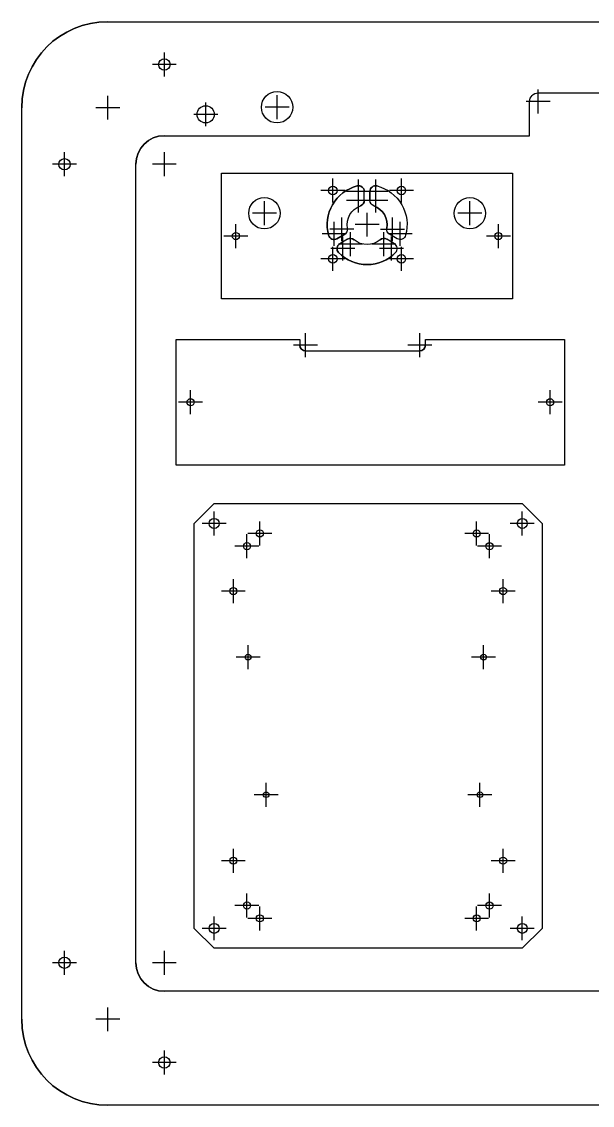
# Model space of a CAD drawing. Extents: x 101 to 501, y 26 to 406.
# Drawn here: x 101.5 to 301.5, y 25.9 to 405.9 of the extents above; entities that cross this region are included whole.
import ezdxf

# ---------------------------------------------------------------- set-up
doc = ezdxf.new("R2010")
doc.units = 0
doc.layers.add('Layer_1', color=7, linetype='CONTINUOUS')

msp = doc.modelspace()

# ---------------------------------------------------------------- linework, layer by layer
at = {"layer": 'Layer_1', "color": 7}
for points in [[(131.646964, 405.86662), (471.326964, 405.86662)], [(131.646964, 405.86662), (471.326964, 405.86662)], [(151.486964, 386.66662), (151.486964, 395.06662)], [(155.686964, 390.86662), (147.286964, 390.86662)], [(190.986964, 371.66662), (190.986964, 380.06662)], [(282.486964, 373.66662), (282.486964, 382.06662)], [(282.486964, 380.86662), (320.486964, 380.86662)], [(282.486964, 380.86662), (320.486964, 380.86662)], [(131.646964, 371.50662), (131.646964, 379.90662)], [(151.486964, 365.86662), (279.486964, 365.86662), (279.486964, 377.86662)], [(165.986964, 369.16662), (165.986964, 377.56662)], [(286.686964, 377.86662), (278.286964, 377.86662)], [(279.486964, 365.86662), (279.486964, 377.86662)], [(101.486964, 56.02662), (101.486964, 375.70662)], [(101.486964, 56.02662), (101.486964, 375.70662)], [(135.846964, 375.70662), (127.446964, 375.70662)], [(170.186964, 373.36662), (161.786964, 373.36662)], [(195.186964, 375.86662), (186.786964, 375.86662)], [(151.486964, 365.86662), (279.486964, 365.86662)], [(116.486964, 351.66662), (116.486964, 360.06662)], [(151.486964, 351.66662), (151.486964, 360.06662)], [(120.686964, 355.86662), (112.286964, 355.86662)], [(141.486964, 75.86662), (141.486964, 355.86662)], [(141.486964, 75.86662), (141.486964, 355.86662)], [(155.686964, 355.86662), (147.286964, 355.86662)], [(171.561965, 308.6916), (171.561965, 352.6916), (273.561965, 352.6916)], [(210.561965, 342.4916), (210.561965, 350.8916)], [(219.561965, 342.1106), (219.561965, 350.5106)], [(225.561965, 342.1106), (225.561965, 350.5106)], [(234.561965, 342.4916), (234.561965, 350.8916)], [(273.561965, 352.6916), (273.561965, 308.6916)], [(214.761965, 346.6916), (206.361965, 346.6916)], [(223.761965, 346.3106), (215.361965, 346.3106)], [(219.561965, 338.9769), (219.561965, 347.3769)], [(229.761965, 346.3106), (221.361965, 346.3106)], [(221.561965, 343.1769), (221.561965, 346.3106)], [(221.561965, 343.1769), (221.561965, 346.3106)], [(223.561965, 343.1769), (223.561965, 346.3106)], [(223.561965, 346.3106), (223.561965, 343.1769)], [(225.561965, 338.9769), (225.561965, 347.3769)], [(238.761965, 346.6916), (230.361965, 346.6916)], [(186.561965, 334.4916), (186.561965, 342.8916)], [(223.761965, 343.1769), (215.361965, 343.1769)], [(229.761965, 343.1769), (221.361965, 343.1769)], [(258.561965, 334.4916), (258.561965, 342.8916)], [(190.761965, 338.6916), (182.361965, 338.6916)], [(222.561965, 330.4916), (222.561965, 338.8916)], [(262.761965, 338.6916), (254.361965, 338.6916)], [(176.561965, 326.4916), (176.561965, 334.8916)], [(210.999965, 327.2806), (210.999965, 335.6806)], [(213.712965, 328.8476), (213.712965, 337.2476)], [(226.761965, 334.6916), (218.361965, 334.6916)], [(231.409965, 328.8466), (231.409965, 337.2466)], [(234.123965, 327.2796), (234.123965, 335.6796)], [(268.561965, 326.4916), (268.561965, 334.8916)], [(180.761965, 330.6916), (172.361965, 330.6916)], [(215.199965, 331.4806), (206.799965, 331.4806)], [(217.912965, 333.0476), (209.512965, 333.0476)], [(211.999465, 329.748785), (214.713375, 331.31565)], [(214.713375, 331.31565), (211.999465, 329.748785)], [(216.712965, 323.6516), (216.712965, 332.0516)], [(235.609965, 333.0466), (227.209965, 333.0466)], [(228.409965, 323.6506), (228.409965, 332.0506)], [(238.323965, 331.4796), (229.923965, 331.4796)], [(233.124065, 329.747516), (230.410315, 331.314319)], [(233.124065, 329.747516), (230.410315, 331.314319)], [(272.761965, 330.6916), (264.361965, 330.6916)], [(210.561965, 318.4916), (210.561965, 326.8916)], [(220.912965, 327.8516), (212.512965, 327.8516)], [(215.712985, 329.58337), (212.999195, 328.01657)], [(215.712985, 329.58337), (212.999195, 328.01657)], [(213.998965, 322.0846), (213.998965, 330.4846)], [(232.609965, 327.8506), (224.209965, 327.8506)], [(232.123805, 328.01563), (229.409915, 329.58249)], [(232.123805, 328.01563), (229.409915, 329.58249)], [(231.123965, 322.0836), (231.123965, 330.4836)], [(234.561965, 318.4916), (234.561965, 326.8916)], [(218.198965, 326.2846), (209.798965, 326.2846)], [(235.323965, 326.2836), (226.923965, 326.2836)], [(214.761965, 322.6916), (206.361965, 322.6916)], [(238.761965, 322.6916), (230.361965, 322.6916)], [(273.561965, 308.6916), (171.561965, 308.6916)], [(200.986964, 288.204109), (200.986964, 296.604109)], [(240.986964, 288.204109), (240.986964, 296.604109)], [(242.986964, 292.404109), (242.986964, 294.404109), (291.686964, 294.404109), (291.686964, 250.404109), (155.686964, 250.404109), (155.686964, 294.404109), (198.986964, 294.404109), (198.986964, 292.404109)], [(291.686964, 294.404109), (291.686964, 250.404109), (155.686964, 250.404109)], [(155.686964, 250.404109), (155.686964, 294.404109), (198.986964, 294.404109)], [(198.986964, 294.404109), (198.986964, 292.404109)], [(242.986964, 292.404109), (242.986964, 294.404109), (291.686964, 294.404109)], [(205.186964, 292.404109), (196.786964, 292.404109)], [(200.986964, 290.404109), (240.986964, 290.404109)], [(200.986964, 290.404109), (240.986964, 290.404109)], [(245.186964, 292.404109), (236.786964, 292.404109)], [(160.686964, 268.204109), (160.686964, 276.604109)], [(286.686964, 268.204109), (286.686964, 276.604109)], [(164.886964, 272.404109), (156.486964, 272.404109)], [(290.886964, 272.404109), (282.486964, 272.404109)], [(161.95137, 229.925549), (168.95137, 236.925549)], [(168.95137, 236.925549), (276.95137, 236.925549)], [(276.95137, 236.925549), (283.95137, 229.925549)], [(168.95137, 225.725549), (168.95137, 234.125549)], [(276.95137, 225.725549), (276.95137, 234.125549)], [(161.95137, 87.925549), (161.95137, 229.925549)], [(173.15137, 229.925549), (164.75137, 229.925549)], [(184.95137, 222.225549), (184.95137, 230.625549)], [(260.95137, 222.225549), (260.95137, 230.625549)], [(281.15137, 229.925549), (272.75137, 229.925549)], [(283.95137, 229.925549), (283.95137, 87.925549), (276.95137, 80.925549)], [(180.45137, 217.725549), (180.45137, 226.125549)], [(189.15137, 226.425549), (180.75137, 226.425549)], [(265.15137, 226.425549), (256.75137, 226.425549)], [(265.45137, 217.725549), (265.45137, 226.125549)], [(184.65137, 221.925549), (176.25137, 221.925549)], [(269.65137, 221.925549), (261.25137, 221.925549)], [(175.67137, 202.005549), (175.67137, 210.405549)], [(270.23137, 202.005549), (270.23137, 210.405549)], [(179.87137, 206.205549), (171.47137, 206.205549)], [(274.43137, 206.205549), (266.03137, 206.205549)], [(180.83137, 178.855549), (180.83137, 187.255549)], [(263.38137, 178.855549), (263.38137, 187.255549)], [(185.03137, 183.055549), (176.63137, 183.055549)], [(267.58137, 183.055549), (259.18137, 183.055549)], [(187.18137, 130.595549), (187.18137, 138.995549)], [(262.11137, 130.595549), (262.11137, 138.995549)], [(191.38137, 134.795549), (182.98137, 134.795549)], [(266.31137, 134.795549), (257.91137, 134.795549)], [(175.67137, 107.445549), (175.67137, 115.845549)], [(270.23137, 107.445549), (270.23137, 115.845549)], [(179.87137, 111.645549), (171.47137, 111.645549)], [(274.43137, 111.645549), (266.03137, 111.645549)], [(180.45137, 91.725549), (180.45137, 100.125549)], [(265.45137, 91.725549), (265.45137, 100.125549)], [(184.65137, 95.925549), (176.25137, 95.925549)], [(184.95137, 87.225549), (184.95137, 95.625549)], [(260.95137, 87.225549), (260.95137, 95.625549)], [(269.65137, 95.925549), (261.25137, 95.925549)], [(168.95137, 83.725549), (168.95137, 92.125549)], [(189.15137, 91.425549), (180.75137, 91.425549)], [(265.15137, 91.425549), (256.75137, 91.425549)], [(276.95137, 83.725549), (276.95137, 92.125549)], [(168.95137, 80.925549), (161.95137, 87.925549)], [(173.15137, 87.925549), (164.75137, 87.925549)], [(281.15137, 87.925549), (272.75137, 87.925549)], [(116.486964, 71.66662), (116.486964, 80.06662)], [(151.486964, 71.66662), (151.486964, 80.06662)], [(276.95137, 80.925549), (168.95137, 80.925549)], [(120.686964, 75.86662), (112.286964, 75.86662)], [(155.686964, 75.86662), (147.286964, 75.86662)], [(451.486964, 65.86662), (451.486964, 65.86662), (151.486964, 65.86662)], [(451.486964, 65.86662), (151.486964, 65.86662)], [(131.646964, 51.82662), (131.646964, 60.22662)], [(135.846964, 56.02662), (127.446964, 56.02662)], [(151.486964, 36.66662), (151.486964, 45.06662)], [(155.686964, 40.86662), (147.286964, 40.86662)], [(471.326964, 25.86662), (131.646964, 25.86662)], [(471.326964, 25.86662), (131.646964, 25.86662)]]:
    msp.add_lwpolyline(points, dxfattribs=at)
for points in [[(273.561965, 352.6916), (273.561965, 308.6916), (171.561965, 308.6916), (171.561965, 352.6916)], [(283.95137, 229.925549), (283.95137, 87.925549), (276.95137, 80.925549), (168.95137, 80.925549), (161.95137, 87.925549), (161.95137, 229.925549), (168.95137, 236.925549), (276.95137, 236.925549)]]:
    msp.add_lwpolyline(points, close=True, dxfattribs=at)
for points in [[(101.486964, 375.70662), (101.486964, 392.36362), (114.989964, 405.86662), (131.646964, 405.86662)], [(131.646964, 405.86662), (114.989964, 405.86662), (101.486964, 392.36362), (101.486964, 375.70662)], [(149.486964, 390.86662), (149.486964, 391.97162), (150.381964, 392.86662), (151.486964, 392.86662)], [(149.486964, 390.86662), (149.486964, 391.97162), (150.381964, 392.86662), (151.486964, 392.86662)], [(151.486964, 392.86662), (152.591964, 392.86662), (153.486964, 391.97162), (153.486964, 390.86662)], [(151.486964, 392.86662), (152.591964, 392.86662), (153.486964, 391.97162), (153.486964, 390.86662)], [(151.486964, 388.86662), (150.381964, 388.86662), (149.486964, 389.76162), (149.486964, 390.86662)], [(151.486964, 388.86662), (150.381964, 388.86662), (149.486964, 389.76162), (149.486964, 390.86662)], [(153.486964, 390.86662), (153.486964, 389.76162), (152.591964, 388.86662), (151.486964, 388.86662)], [(153.486964, 390.86662), (153.486964, 389.76162), (152.591964, 388.86662), (151.486964, 388.86662)], [(185.486964, 375.86662), (185.486964, 378.90462), (187.948964, 381.36662), (190.986964, 381.36662)], [(185.486964, 375.86662), (185.486964, 378.90462), (187.948964, 381.36662), (190.986964, 381.36662)], [(190.986964, 381.36662), (194.024964, 381.36662), (196.486964, 378.90462), (196.486964, 375.86662)], [(190.986964, 381.36662), (194.024964, 381.36662), (196.486964, 378.90462), (196.486964, 375.86662)], [(279.486964, 377.86662), (279.486964, 379.52362), (280.830064, 380.86662), (282.486964, 380.86662)], [(279.486964, 377.86662), (279.486964, 379.52362), (280.830064, 380.86662), (282.486964, 380.86662)], [(162.986964, 373.36662), (162.986964, 375.02362), (164.329964, 376.36662), (165.986964, 376.36662)], [(162.986964, 373.36662), (162.986964, 375.02362), (164.329964, 376.36662), (165.986964, 376.36662)], [(165.986964, 376.36662), (167.643964, 376.36662), (168.986964, 375.02362), (168.986964, 373.36662)], [(165.986964, 376.36662), (167.643964, 376.36662), (168.986964, 375.02362), (168.986964, 373.36662)], [(165.986964, 370.36662), (164.329964, 370.36662), (162.986964, 371.70962), (162.986964, 373.36662)], [(165.986964, 370.36662), (164.329964, 370.36662), (162.986964, 371.70962), (162.986964, 373.36662)], [(168.986964, 373.36662), (168.986964, 371.70962), (167.643964, 370.36662), (165.986964, 370.36662)], [(168.986964, 373.36662), (168.986964, 371.70962), (167.643964, 370.36662), (165.986964, 370.36662)], [(190.986964, 370.36662), (187.948964, 370.36662), (185.486964, 372.82862), (185.486964, 375.86662)], [(190.986964, 370.36662), (187.948964, 370.36662), (185.486964, 372.82862), (185.486964, 375.86662)], [(196.486964, 375.86662), (196.486964, 372.82862), (194.024964, 370.36662), (190.986964, 370.36662)], [(196.486964, 375.86662), (196.486964, 372.82862), (194.024964, 370.36662), (190.986964, 370.36662)], [(141.486964, 355.86662), (141.486964, 361.38962), (145.963964, 365.86662), (151.486964, 365.86662)], [(151.486964, 365.86662), (145.963964, 365.86662), (141.486964, 361.38962), (141.486964, 355.86662)], [(114.486964, 355.86662), (114.486964, 356.97162), (115.381964, 357.86662), (116.486964, 357.86662)], [(114.486964, 355.86662), (114.486964, 356.97162), (115.381964, 357.86662), (116.486964, 357.86662)], [(116.486964, 357.86662), (117.591964, 357.86662), (118.486964, 356.97162), (118.486964, 355.86662)], [(116.486964, 357.86662), (117.591964, 357.86662), (118.486964, 356.97162), (118.486964, 355.86662)], [(116.486964, 353.86662), (115.381964, 353.86662), (114.486964, 354.76162), (114.486964, 355.86662)], [(116.486964, 353.86662), (115.381964, 353.86662), (114.486964, 354.76162), (114.486964, 355.86662)], [(118.486964, 355.86662), (118.486964, 354.76162), (117.591964, 353.86662), (116.486964, 353.86662)], [(118.486964, 355.86662), (118.486964, 354.76162), (117.591964, 353.86662), (116.486964, 353.86662)], [(209.061965, 346.6916), (209.061965, 347.52), (209.733565, 348.1916), (210.561965, 348.1916)], [(209.061965, 346.6916), (209.061965, 347.52), (209.733565, 348.1916), (210.561965, 348.1916)], [(210.561965, 345.1916), (209.733565, 345.1916), (209.061965, 345.8632), (209.061965, 346.6916)], [(210.561965, 345.1916), (209.733565, 345.1916), (209.061965, 345.8632), (209.061965, 346.6916)], [(219.061965, 348.247), (215.424115, 347.3078), (212.316465, 344.9457), (210.437765, 341.6919)], [(210.437765, 341.6919), (212.316465, 344.9457), (215.424115, 347.3078), (219.061965, 348.247)], [(210.561965, 348.1916), (211.390365, 348.1916), (212.061965, 347.52), (212.061965, 346.6916)], [(210.561965, 348.1916), (211.390365, 348.1916), (212.061965, 347.52), (212.061965, 346.6916)], [(212.061965, 346.6916), (212.061965, 345.8632), (211.390365, 345.1916), (210.561965, 345.1916)], [(212.061965, 346.6916), (212.061965, 345.8632), (211.390365, 345.1916), (210.561965, 345.1916)], [(220.786705, 347.8917), (220.297685, 348.2705), (219.660895, 348.4017), (219.061965, 348.247)], [(219.061965, 348.247), (219.660895, 348.4017), (220.297685, 348.2705), (220.786705, 347.8917)], [(221.561965, 346.3106), (221.561965, 346.9291), (221.275735, 347.5129), (220.786705, 347.8917)], [(220.786705, 347.8917), (221.275735, 347.5129), (221.561965, 346.9291), (221.561965, 346.3106)], [(223.561965, 346.3106), (223.561965, 346.9291), (223.848195, 347.5129), (224.337225, 347.8917)], [(224.337225, 347.8917), (223.848195, 347.5129), (223.561965, 346.9291), (223.561965, 346.3106)], [(224.337225, 347.8917), (224.826245, 348.2705), (225.463035, 348.4017), (226.061965, 348.247)], [(226.061965, 348.247), (225.463035, 348.4017), (224.826245, 348.2705), (224.337225, 347.8917)], [(226.061965, 348.247), (229.700075, 347.3077), (232.807865, 344.9453), (234.686465, 341.6913)], [(226.061965, 348.247), (229.700075, 347.3077), (232.807865, 344.9453), (234.686465, 341.6913)], [(233.061965, 346.6916), (233.061965, 347.52), (233.733565, 348.1916), (234.561965, 348.1916)], [(233.061965, 346.6916), (233.061965, 347.52), (233.733565, 348.1916), (234.561965, 348.1916)], [(234.561965, 345.1916), (233.733565, 345.1916), (233.061965, 345.8632), (233.061965, 346.6916)], [(234.561965, 345.1916), (233.733565, 345.1916), (233.061965, 345.8632), (233.061965, 346.6916)], [(234.561965, 348.1916), (235.390365, 348.1916), (236.061965, 347.52), (236.061965, 346.6916)], [(234.561965, 348.1916), (235.390365, 348.1916), (236.061965, 347.52), (236.061965, 346.6916)], [(236.061965, 346.6916), (236.061965, 345.8632), (235.390365, 345.1916), (234.561965, 345.1916)], [(236.061965, 346.6916), (236.061965, 345.8632), (235.390365, 345.1916), (234.561965, 345.1916)], [(181.061965, 338.6916), (181.061965, 341.7292), (183.524365, 344.1916), (186.561965, 344.1916)], [(181.061965, 338.6916), (181.061965, 341.7292), (183.524365, 344.1916), (186.561965, 344.1916)], [(186.561965, 344.1916), (189.599565, 344.1916), (192.061965, 341.7292), (192.061965, 338.6916)], [(186.561965, 344.1916), (189.599565, 344.1916), (192.061965, 341.7292), (192.061965, 338.6916)], [(220.228635, 341.2913), (221.027725, 341.5738), (221.561965, 342.3293), (221.561965, 343.1769)], [(221.561965, 343.1769), (221.561965, 342.3293), (221.027725, 341.5738), (220.228635, 341.2913)], [(224.895295, 341.2913), (224.096205, 341.5738), (223.561965, 342.3293), (223.561965, 343.1769)], [(224.895295, 341.2913), (224.096205, 341.5738), (223.561965, 342.3293), (223.561965, 343.1769)], [(253.061965, 338.6916), (253.061965, 341.7292), (255.524365, 344.1916), (258.561965, 344.1916)], [(253.061965, 338.6916), (253.061965, 341.7292), (255.524365, 344.1916), (258.561965, 344.1916)], [(258.561965, 344.1916), (261.599565, 344.1916), (264.061965, 341.7292), (264.061965, 338.6916)], [(258.561965, 344.1916), (261.599565, 344.1916), (264.061965, 341.7292), (264.061965, 338.6916)], [(186.561965, 333.1916), (183.524365, 333.1916), (181.061965, 335.65403), (181.061965, 338.6916)], [(186.561965, 333.1916), (183.524365, 333.1916), (181.061965, 335.65403), (181.061965, 338.6916)], [(192.061965, 338.6916), (192.061965, 335.65403), (189.599565, 333.1916), (186.561965, 333.1916)], [(192.061965, 338.6916), (192.061965, 335.65403), (189.599565, 333.1916), (186.561965, 333.1916)], [(210.437765, 341.6919), (208.559165, 338.43819), (208.067165, 334.56588), (209.072365, 330.945709)], [(209.072365, 330.945709), (208.067165, 334.56588), (208.559165, 338.43819), (210.437765, 341.6919)], [(215.679725, 333.41301), (215.050345, 336.80076), (216.979985, 340.14269), (220.228635, 341.2913)], [(215.679725, 333.41301), (215.050345, 336.80076), (216.979985, 340.14269), (220.228635, 341.2913)], [(229.444015, 333.41198), (230.073975, 336.80002), (228.144325, 340.14256), (224.895295, 341.2913)], [(224.895295, 341.2913), (228.144325, 340.14256), (230.073975, 336.80002), (229.444015, 333.41198)], [(234.686465, 341.6913), (236.565165, 338.43719), (237.056865, 334.56455), (236.051165, 330.944227)], [(234.686465, 341.6913), (236.565165, 338.43719), (237.056865, 334.56455), (236.051165, 330.944227)], [(258.561965, 333.1916), (255.524365, 333.1916), (253.061965, 335.65403), (253.061965, 338.6916)], [(258.561965, 333.1916), (255.524365, 333.1916), (253.061965, 335.65403), (253.061965, 338.6916)], [(264.061965, 338.6916), (264.061965, 335.65403), (261.599565, 333.1916), (258.561965, 333.1916)], [(264.061965, 338.6916), (264.061965, 335.65403), (261.599565, 333.1916), (258.561965, 333.1916)], [(175.311965, 330.6916), (175.311965, 331.381956), (175.871565, 331.9416), (176.561965, 331.9416)], [(175.311965, 330.6916), (175.311965, 331.381956), (175.871565, 331.9416), (176.561965, 331.9416)], [(176.561965, 329.4416), (175.871565, 329.4416), (175.311965, 330.001244), (175.311965, 330.6916)], [(176.561965, 329.4416), (175.871565, 329.4416), (175.311965, 330.001244), (175.311965, 330.6916)], [(176.561965, 331.9416), (177.252365, 331.9416), (177.811965, 331.381956), (177.811965, 330.6916)], [(176.561965, 331.9416), (177.252365, 331.9416), (177.811965, 331.381956), (177.811965, 330.6916)], [(177.811965, 330.6916), (177.811965, 330.001244), (177.252365, 329.4416), (176.561965, 329.4416)], [(177.811965, 330.6916), (177.811965, 330.001244), (177.252365, 329.4416), (176.561965, 329.4416)], [(209.072365, 330.945709), (209.237965, 330.349668), (209.669965, 329.863761), (210.242465, 329.62963)], [(210.242465, 329.62963), (209.669965, 329.863761), (209.237965, 330.349668), (209.072365, 330.945709)], [(214.713375, 331.31565), (215.447335, 331.73941), (215.834525, 332.57976), (215.679725, 333.41301)], [(214.713375, 331.31565), (215.447335, 331.73941), (215.834525, 332.57976), (215.679725, 333.41301)], [(230.410315, 331.314319), (229.676245, 331.73813), (229.289065, 332.57864), (229.444015, 333.41198)], [(230.410315, 331.314319), (229.676245, 331.73813), (229.289065, 332.57864), (229.444015, 333.41198)], [(236.051165, 330.944227), (235.885565, 330.348242), (235.453565, 329.862403), (234.880965, 329.62832)], [(236.051165, 330.944227), (235.885565, 330.348242), (235.453565, 329.862403), (234.880965, 329.62832)], [(267.311965, 330.6916), (267.311965, 331.381956), (267.871565, 331.9416), (268.561965, 331.9416)], [(267.311965, 330.6916), (267.311965, 331.381956), (267.871565, 331.9416), (268.561965, 331.9416)], [(268.561965, 329.4416), (267.871565, 329.4416), (267.311965, 330.001244), (267.311965, 330.6916)], [(268.561965, 329.4416), (267.871565, 329.4416), (267.311965, 330.001244), (267.311965, 330.6916)], [(268.561965, 331.9416), (269.252365, 331.9416), (269.811965, 331.381956), (269.811965, 330.6916)], [(268.561965, 331.9416), (269.252365, 331.9416), (269.811965, 331.381956), (269.811965, 330.6916)], [(269.811965, 330.6916), (269.811965, 330.001244), (269.252365, 329.4416), (268.561965, 329.4416)], [(269.811965, 330.6916), (269.811965, 330.001244), (269.252365, 329.4416), (268.561965, 329.4416)], [(210.242465, 329.62963), (210.815065, 329.39549), (211.463765, 329.43949), (211.999465, 329.748785)], [(211.999465, 329.748785), (211.463765, 329.43949), (210.815065, 329.39549), (210.242465, 329.62963)], [(212.999195, 328.01657), (212.463465, 327.70729), (212.101065, 327.16755), (212.017565, 326.55466)], [(212.017565, 326.55466), (212.101065, 327.16755), (212.463465, 327.70729), (212.999195, 328.01657)], [(218.012755, 329.37138), (217.368535, 329.922242), (216.447045, 330.007184), (215.712985, 329.58337)], [(215.712985, 329.58337), (216.447045, 330.007184), (217.368535, 329.922242), (218.012755, 329.37138)], [(227.110375, 329.3707), (224.491035, 327.13164), (220.631755, 327.13193), (218.012755, 329.37138)], [(227.110375, 329.3707), (224.491035, 327.13164), (220.631755, 327.13193), (218.012755, 329.37138)], [(229.409915, 329.58249), (228.675955, 330.00625), (227.754595, 329.92139), (227.110375, 329.3707)], [(227.110375, 329.3707), (227.754595, 329.92139), (228.675955, 330.00625), (229.409915, 329.58249)], [(233.105465, 326.55362), (233.021965, 327.16655), (232.659565, 327.70633), (232.123805, 328.01563)], [(233.105465, 326.55362), (233.021965, 327.16655), (232.659565, 327.70633), (232.123805, 328.01563)], [(234.880965, 329.62832), (234.308465, 329.39423), (233.659765, 329.43824), (233.124065, 329.747516)], [(234.880965, 329.62832), (234.308465, 329.39423), (233.659765, 329.43824), (233.124065, 329.747516)], [(209.061965, 322.6916), (209.061965, 323.52003), (209.733565, 324.1916), (210.561965, 324.1916)], [(209.061965, 322.6916), (209.061965, 323.52003), (209.733565, 324.1916), (210.561965, 324.1916)], [(210.561965, 324.1916), (211.390365, 324.1916), (212.061965, 323.52003), (212.061965, 322.6916)], [(210.561965, 324.1916), (211.390365, 324.1916), (212.061965, 323.52003), (212.061965, 322.6916)], [(212.017565, 326.55466), (211.933965, 325.94178), (212.138765, 325.32472), (212.572065, 324.88334)], [(212.572065, 324.88334), (212.138765, 325.32472), (211.933965, 325.94178), (212.017565, 326.55466)], [(212.572065, 324.88334), (215.204395, 322.20227), (218.803905, 320.69181), (222.561196, 320.6916)], [(222.561196, 320.6916), (218.803905, 320.69181), (215.204395, 322.20227), (212.572065, 324.88334)], [(222.561196, 320.6916), (226.318485, 320.6914), (229.918165, 322.20146), (232.550785, 324.88224)], [(232.550785, 324.88224), (229.918165, 322.20146), (226.318485, 320.6914), (222.561196, 320.6916)], [(232.550785, 324.88224), (232.984165, 325.3236), (233.189065, 325.94068), (233.105465, 326.55362)], [(232.550785, 324.88224), (232.984165, 325.3236), (233.189065, 325.94068), (233.105465, 326.55362)], [(233.061965, 322.6916), (233.061965, 323.52003), (233.733565, 324.1916), (234.561965, 324.1916)], [(233.061965, 322.6916), (233.061965, 323.52003), (233.733565, 324.1916), (234.561965, 324.1916)], [(234.561965, 324.1916), (235.390365, 324.1916), (236.061965, 323.52003), (236.061965, 322.6916)], [(234.561965, 324.1916), (235.390365, 324.1916), (236.061965, 323.52003), (236.061965, 322.6916)], [(210.561965, 321.1916), (209.733565, 321.1916), (209.061965, 321.86317), (209.061965, 322.6916)], [(210.561965, 321.1916), (209.733565, 321.1916), (209.061965, 321.86317), (209.061965, 322.6916)], [(212.061965, 322.6916), (212.061965, 321.86317), (211.390365, 321.1916), (210.561965, 321.1916)], [(212.061965, 322.6916), (212.061965, 321.86317), (211.390365, 321.1916), (210.561965, 321.1916)], [(234.561965, 321.1916), (233.733565, 321.1916), (233.061965, 321.86317), (233.061965, 322.6916)], [(234.561965, 321.1916), (233.733565, 321.1916), (233.061965, 321.86317), (233.061965, 322.6916)], [(236.061965, 322.6916), (236.061965, 321.86317), (235.390365, 321.1916), (234.561965, 321.1916)], [(236.061965, 322.6916), (236.061965, 321.86317), (235.390365, 321.1916), (234.561965, 321.1916)], [(198.986964, 292.404109), (198.986964, 291.299509), (199.882364, 290.404109), (200.986964, 290.404109)], [(200.986964, 290.404109), (199.882364, 290.404109), (198.986964, 291.299509), (198.986964, 292.404109)], [(240.986964, 290.404109), (242.091564, 290.404109), (242.986964, 291.299509), (242.986964, 292.404109)], [(242.986964, 292.404109), (242.986964, 291.299509), (242.091564, 290.404109), (240.986964, 290.404109)], [(159.436964, 272.404109), (159.436964, 273.094465), (159.996564, 273.654109), (160.686964, 273.654109)], [(159.436964, 272.404109), (159.436964, 273.094465), (159.996564, 273.654109), (160.686964, 273.654109)], [(160.686964, 273.654109), (161.377364, 273.654109), (161.936964, 273.094465), (161.936964, 272.404109)], [(160.686964, 273.654109), (161.377364, 273.654109), (161.936964, 273.094465), (161.936964, 272.404109)], [(285.436964, 272.404109), (285.436964, 273.094465), (285.996564, 273.654109), (286.686964, 273.654109)], [(285.436964, 272.404109), (285.436964, 273.094465), (285.996564, 273.654109), (286.686964, 273.654109)], [(286.686964, 273.654109), (287.377364, 273.654109), (287.936964, 273.094465), (287.936964, 272.404109)], [(286.686964, 273.654109), (287.377364, 273.654109), (287.936964, 273.094465), (287.936964, 272.404109)], [(160.686964, 271.154109), (159.996564, 271.154109), (159.436964, 271.713753), (159.436964, 272.404109)], [(160.686964, 271.154109), (159.996564, 271.154109), (159.436964, 271.713753), (159.436964, 272.404109)], [(161.936964, 272.404109), (161.936964, 271.713753), (161.377364, 271.154109), (160.686964, 271.154109)], [(161.936964, 272.404109), (161.936964, 271.713753), (161.377364, 271.154109), (160.686964, 271.154109)], [(286.686964, 271.154109), (285.996564, 271.154109), (285.436964, 271.713753), (285.436964, 272.404109)], [(286.686964, 271.154109), (285.996564, 271.154109), (285.436964, 271.713753), (285.436964, 272.404109)], [(287.936964, 272.404109), (287.936964, 271.713753), (287.377364, 271.154109), (286.686964, 271.154109)], [(287.936964, 272.404109), (287.936964, 271.713753), (287.377364, 271.154109), (286.686964, 271.154109)], [(167.20137, 229.925549), (167.20137, 230.892049), (167.98487, 231.675549), (168.95137, 231.675549)], [(167.20137, 229.925549), (167.20137, 230.892049), (167.98487, 231.675549), (168.95137, 231.675549)], [(168.95137, 228.175549), (167.98487, 228.175549), (167.20137, 228.959049), (167.20137, 229.925549)], [(168.95137, 228.175549), (167.98487, 228.175549), (167.20137, 228.959049), (167.20137, 229.925549)], [(168.95137, 231.675549), (169.91787, 231.675549), (170.70137, 230.892049), (170.70137, 229.925549)], [(168.95137, 231.675549), (169.91787, 231.675549), (170.70137, 230.892049), (170.70137, 229.925549)], [(170.70137, 229.925549), (170.70137, 228.959049), (169.91787, 228.175549), (168.95137, 228.175549)], [(170.70137, 229.925549), (170.70137, 228.959049), (169.91787, 228.175549), (168.95137, 228.175549)], [(275.20137, 229.925549), (275.20137, 230.892049), (275.98487, 231.675549), (276.95137, 231.675549)], [(275.20137, 229.925549), (275.20137, 230.892049), (275.98487, 231.675549), (276.95137, 231.675549)], [(276.95137, 228.175549), (275.98487, 228.175549), (275.20137, 228.959049), (275.20137, 229.925549)], [(276.95137, 228.175549), (275.98487, 228.175549), (275.20137, 228.959049), (275.20137, 229.925549)], [(276.95137, 231.675549), (277.91787, 231.675549), (278.70137, 230.892049), (278.70137, 229.925549)], [(276.95137, 231.675549), (277.91787, 231.675549), (278.70137, 230.892049), (278.70137, 229.925549)], [(278.70137, 229.925549), (278.70137, 228.959049), (277.91787, 228.175549), (276.95137, 228.175549)], [(278.70137, 229.925549), (278.70137, 228.959049), (277.91787, 228.175549), (276.95137, 228.175549)], [(183.70137, 226.425549), (183.70137, 227.115949), (184.26097, 227.675549), (184.95137, 227.675549)], [(183.70137, 226.425549), (183.70137, 227.115949), (184.26097, 227.675549), (184.95137, 227.675549)], [(184.95137, 225.175549), (184.26097, 225.175549), (183.70137, 225.735149), (183.70137, 226.425549)], [(184.95137, 225.175549), (184.26097, 225.175549), (183.70137, 225.735149), (183.70137, 226.425549)], [(184.95137, 227.675549), (185.64177, 227.675549), (186.20137, 227.115949), (186.20137, 226.425549)], [(184.95137, 227.675549), (185.64177, 227.675549), (186.20137, 227.115949), (186.20137, 226.425549)], [(186.20137, 226.425549), (186.20137, 225.735149), (185.64177, 225.175549), (184.95137, 225.175549)], [(186.20137, 226.425549), (186.20137, 225.735149), (185.64177, 225.175549), (184.95137, 225.175549)], [(259.70137, 226.425549), (259.70137, 227.115949), (260.26097, 227.675549), (260.95137, 227.675549)], [(259.70137, 226.425549), (259.70137, 227.115949), (260.26097, 227.675549), (260.95137, 227.675549)], [(260.95137, 225.175549), (260.26097, 225.175549), (259.70137, 225.735149), (259.70137, 226.425549)], [(260.95137, 225.175549), (260.26097, 225.175549), (259.70137, 225.735149), (259.70137, 226.425549)], [(260.95137, 227.675549), (261.64177, 227.675549), (262.20137, 227.115949), (262.20137, 226.425549)], [(260.95137, 227.675549), (261.64177, 227.675549), (262.20137, 227.115949), (262.20137, 226.425549)], [(262.20137, 226.425549), (262.20137, 225.735149), (261.64177, 225.175549), (260.95137, 225.175549)], [(262.20137, 226.425549), (262.20137, 225.735149), (261.64177, 225.175549), (260.95137, 225.175549)], [(179.20137, 221.925549), (179.20137, 222.615949), (179.76097, 223.175549), (180.45137, 223.175549)], [(179.20137, 221.925549), (179.20137, 222.615949), (179.76097, 223.175549), (180.45137, 223.175549)], [(180.45137, 220.675549), (179.76097, 220.675549), (179.20137, 221.235149), (179.20137, 221.925549)], [(180.45137, 220.675549), (179.76097, 220.675549), (179.20137, 221.235149), (179.20137, 221.925549)], [(180.45137, 223.175549), (181.14177, 223.175549), (181.70137, 222.615949), (181.70137, 221.925549)], [(180.45137, 223.175549), (181.14177, 223.175549), (181.70137, 222.615949), (181.70137, 221.925549)], [(181.70137, 221.925549), (181.70137, 221.235149), (181.14177, 220.675549), (180.45137, 220.675549)], [(181.70137, 221.925549), (181.70137, 221.235149), (181.14177, 220.675549), (180.45137, 220.675549)], [(264.20137, 221.925549), (264.20137, 222.615949), (264.76097, 223.175549), (265.45137, 223.175549)], [(264.20137, 221.925549), (264.20137, 222.615949), (264.76097, 223.175549), (265.45137, 223.175549)], [(265.45137, 220.675549), (264.76097, 220.675549), (264.20137, 221.235149), (264.20137, 221.925549)], [(265.45137, 220.675549), (264.76097, 220.675549), (264.20137, 221.235149), (264.20137, 221.925549)], [(265.45137, 223.175549), (266.14177, 223.175549), (266.70137, 222.615949), (266.70137, 221.925549)], [(265.45137, 223.175549), (266.14177, 223.175549), (266.70137, 222.615949), (266.70137, 221.925549)], [(266.70137, 221.925549), (266.70137, 221.235149), (266.14177, 220.675549), (265.45137, 220.675549)], [(266.70137, 221.925549), (266.70137, 221.235149), (266.14177, 220.675549), (265.45137, 220.675549)], [(174.42137, 206.205549), (174.42137, 206.895949), (174.98097, 207.455549), (175.67137, 207.455549)], [(174.42137, 206.205549), (174.42137, 206.895949), (174.98097, 207.455549), (175.67137, 207.455549)], [(175.67137, 204.955549), (174.98097, 204.955549), (174.42137, 205.515149), (174.42137, 206.205549)], [(175.67137, 204.955549), (174.98097, 204.955549), (174.42137, 205.515149), (174.42137, 206.205549)], [(175.67137, 207.455549), (176.36177, 207.455549), (176.92137, 206.895949), (176.92137, 206.205549)], [(175.67137, 207.455549), (176.36177, 207.455549), (176.92137, 206.895949), (176.92137, 206.205549)], [(176.92137, 206.205549), (176.92137, 205.515149), (176.36177, 204.955549), (175.67137, 204.955549)], [(176.92137, 206.205549), (176.92137, 205.515149), (176.36177, 204.955549), (175.67137, 204.955549)], [(268.98137, 206.205549), (268.98137, 206.895949), (269.54097, 207.455549), (270.23137, 207.455549)], [(268.98137, 206.205549), (268.98137, 206.895949), (269.54097, 207.455549), (270.23137, 207.455549)], [(270.23137, 204.955549), (269.54097, 204.955549), (268.98137, 205.515149), (268.98137, 206.205549)], [(270.23137, 204.955549), (269.54097, 204.955549), (268.98137, 205.515149), (268.98137, 206.205549)], [(270.23137, 207.455549), (270.92177, 207.455549), (271.48137, 206.895949), (271.48137, 206.205549)], [(270.23137, 207.455549), (270.92177, 207.455549), (271.48137, 206.895949), (271.48137, 206.205549)], [(271.48137, 206.205549), (271.48137, 205.515149), (270.92177, 204.955549), (270.23137, 204.955549)], [(271.48137, 206.205549), (271.48137, 205.515149), (270.92177, 204.955549), (270.23137, 204.955549)], [(179.83137, 183.055549), (179.83137, 183.607849), (180.27907, 184.055549), (180.83137, 184.055549)], [(179.83137, 183.055549), (179.83137, 183.607849), (180.27907, 184.055549), (180.83137, 184.055549)], [(180.83137, 182.055549), (180.27907, 182.055549), (179.83137, 182.503249), (179.83137, 183.055549)], [(180.83137, 182.055549), (180.27907, 182.055549), (179.83137, 182.503249), (179.83137, 183.055549)], [(180.83137, 184.055549), (181.38367, 184.055549), (181.83137, 183.607849), (181.83137, 183.055549)], [(180.83137, 184.055549), (181.38367, 184.055549), (181.83137, 183.607849), (181.83137, 183.055549)], [(181.83137, 183.055549), (181.83137, 182.503249), (181.38367, 182.055549), (180.83137, 182.055549)], [(181.83137, 183.055549), (181.83137, 182.503249), (181.38367, 182.055549), (180.83137, 182.055549)], [(262.38137, 183.055549), (262.38137, 183.607849), (262.82907, 184.055549), (263.38137, 184.055549)], [(262.38137, 183.055549), (262.38137, 183.607849), (262.82907, 184.055549), (263.38137, 184.055549)], [(263.38137, 182.055549), (262.82907, 182.055549), (262.38137, 182.503249), (262.38137, 183.055549)], [(263.38137, 182.055549), (262.82907, 182.055549), (262.38137, 182.503249), (262.38137, 183.055549)], [(263.38137, 184.055549), (263.93367, 184.055549), (264.38137, 183.607849), (264.38137, 183.055549)], [(263.38137, 184.055549), (263.93367, 184.055549), (264.38137, 183.607849), (264.38137, 183.055549)], [(264.38137, 183.055549), (264.38137, 182.503249), (263.93367, 182.055549), (263.38137, 182.055549)], [(264.38137, 183.055549), (264.38137, 182.503249), (263.93367, 182.055549), (263.38137, 182.055549)], [(186.18137, 134.795549), (186.18137, 135.347849), (186.62907, 135.795549), (187.18137, 135.795549)], [(186.18137, 134.795549), (186.18137, 135.347849), (186.62907, 135.795549), (187.18137, 135.795549)], [(187.18137, 133.795549), (186.62907, 133.795549), (186.18137, 134.243249), (186.18137, 134.795549)], [(187.18137, 133.795549), (186.62907, 133.795549), (186.18137, 134.243249), (186.18137, 134.795549)], [(187.18137, 135.795549), (187.73367, 135.795549), (188.18137, 135.347849), (188.18137, 134.795549)], [(187.18137, 135.795549), (187.73367, 135.795549), (188.18137, 135.347849), (188.18137, 134.795549)], [(188.18137, 134.795549), (188.18137, 134.243249), (187.73367, 133.795549), (187.18137, 133.795549)], [(188.18137, 134.795549), (188.18137, 134.243249), (187.73367, 133.795549), (187.18137, 133.795549)], [(261.11137, 134.795549), (261.11137, 135.347849), (261.55907, 135.795549), (262.11137, 135.795549)], [(261.11137, 134.795549), (261.11137, 135.347849), (261.55907, 135.795549), (262.11137, 135.795549)], [(262.11137, 133.795549), (261.55907, 133.795549), (261.11137, 134.243249), (261.11137, 134.795549)], [(262.11137, 133.795549), (261.55907, 133.795549), (261.11137, 134.243249), (261.11137, 134.795549)], [(262.11137, 135.795549), (262.66367, 135.795549), (263.11137, 135.347849), (263.11137, 134.795549)], [(262.11137, 135.795549), (262.66367, 135.795549), (263.11137, 135.347849), (263.11137, 134.795549)], [(263.11137, 134.795549), (263.11137, 134.243249), (262.66367, 133.795549), (262.11137, 133.795549)], [(263.11137, 134.795549), (263.11137, 134.243249), (262.66367, 133.795549), (262.11137, 133.795549)], [(174.42137, 111.645549), (174.42137, 112.335949), (174.98097, 112.895549), (175.67137, 112.895549)], [(174.42137, 111.645549), (174.42137, 112.335949), (174.98097, 112.895549), (175.67137, 112.895549)], [(175.67137, 110.395549), (174.98097, 110.395549), (174.42137, 110.955149), (174.42137, 111.645549)], [(175.67137, 110.395549), (174.98097, 110.395549), (174.42137, 110.955149), (174.42137, 111.645549)], [(175.67137, 112.895549), (176.36177, 112.895549), (176.92137, 112.335949), (176.92137, 111.645549)], [(175.67137, 112.895549), (176.36177, 112.895549), (176.92137, 112.335949), (176.92137, 111.645549)], [(176.92137, 111.645549), (176.92137, 110.955149), (176.36177, 110.395549), (175.67137, 110.395549)], [(176.92137, 111.645549), (176.92137, 110.955149), (176.36177, 110.395549), (175.67137, 110.395549)], [(268.98137, 111.645549), (268.98137, 112.335949), (269.54097, 112.895549), (270.23137, 112.895549)], [(268.98137, 111.645549), (268.98137, 112.335949), (269.54097, 112.895549), (270.23137, 112.895549)], [(270.23137, 110.395549), (269.54097, 110.395549), (268.98137, 110.955149), (268.98137, 111.645549)], [(270.23137, 110.395549), (269.54097, 110.395549), (268.98137, 110.955149), (268.98137, 111.645549)], [(270.23137, 112.895549), (270.92177, 112.895549), (271.48137, 112.335949), (271.48137, 111.645549)], [(270.23137, 112.895549), (270.92177, 112.895549), (271.48137, 112.335949), (271.48137, 111.645549)], [(271.48137, 111.645549), (271.48137, 110.955149), (270.92177, 110.395549), (270.23137, 110.395549)], [(271.48137, 111.645549), (271.48137, 110.955149), (270.92177, 110.395549), (270.23137, 110.395549)], [(179.20137, 95.925549), (179.20137, 96.615949), (179.76097, 97.175549), (180.45137, 97.175549)], [(179.20137, 95.925549), (179.20137, 96.615949), (179.76097, 97.175549), (180.45137, 97.175549)], [(180.45137, 94.675549), (179.76097, 94.675549), (179.20137, 95.235149), (179.20137, 95.925549)], [(180.45137, 94.675549), (179.76097, 94.675549), (179.20137, 95.235149), (179.20137, 95.925549)], [(180.45137, 97.175549), (181.14177, 97.175549), (181.70137, 96.615949), (181.70137, 95.925549)], [(180.45137, 97.175549), (181.14177, 97.175549), (181.70137, 96.615949), (181.70137, 95.925549)], [(181.70137, 95.925549), (181.70137, 95.235149), (181.14177, 94.675549), (180.45137, 94.675549)], [(181.70137, 95.925549), (181.70137, 95.235149), (181.14177, 94.675549), (180.45137, 94.675549)], [(264.20137, 95.925549), (264.20137, 96.615949), (264.76097, 97.175549), (265.45137, 97.175549)], [(264.20137, 95.925549), (264.20137, 96.615949), (264.76097, 97.175549), (265.45137, 97.175549)], [(265.45137, 94.675549), (264.76097, 94.675549), (264.20137, 95.235149), (264.20137, 95.925549)], [(265.45137, 94.675549), (264.76097, 94.675549), (264.20137, 95.235149), (264.20137, 95.925549)], [(265.45137, 97.175549), (266.14177, 97.175549), (266.70137, 96.615949), (266.70137, 95.925549)], [(265.45137, 97.175549), (266.14177, 97.175549), (266.70137, 96.615949), (266.70137, 95.925549)], [(266.70137, 95.925549), (266.70137, 95.235149), (266.14177, 94.675549), (265.45137, 94.675549)], [(266.70137, 95.925549), (266.70137, 95.235149), (266.14177, 94.675549), (265.45137, 94.675549)], [(183.70137, 91.425549), (183.70137, 92.115949), (184.26097, 92.675549), (184.95137, 92.675549)], [(183.70137, 91.425549), (183.70137, 92.115949), (184.26097, 92.675549), (184.95137, 92.675549)], [(184.95137, 90.175549), (184.26097, 90.175549), (183.70137, 90.735149), (183.70137, 91.425549)], [(184.95137, 90.175549), (184.26097, 90.175549), (183.70137, 90.735149), (183.70137, 91.425549)], [(184.95137, 92.675549), (185.64177, 92.675549), (186.20137, 92.115949), (186.20137, 91.425549)], [(184.95137, 92.675549), (185.64177, 92.675549), (186.20137, 92.115949), (186.20137, 91.425549)], [(186.20137, 91.425549), (186.20137, 90.735149), (185.64177, 90.175549), (184.95137, 90.175549)], [(186.20137, 91.425549), (186.20137, 90.735149), (185.64177, 90.175549), (184.95137, 90.175549)], [(259.70137, 91.425549), (259.70137, 92.115949), (260.26097, 92.675549), (260.95137, 92.675549)], [(259.70137, 91.425549), (259.70137, 92.115949), (260.26097, 92.675549), (260.95137, 92.675549)], [(260.95137, 90.175549), (260.26097, 90.175549), (259.70137, 90.735149), (259.70137, 91.425549)], [(260.95137, 90.175549), (260.26097, 90.175549), (259.70137, 90.735149), (259.70137, 91.425549)], [(260.95137, 92.675549), (261.64177, 92.675549), (262.20137, 92.115949), (262.20137, 91.425549)], [(260.95137, 92.675549), (261.64177, 92.675549), (262.20137, 92.115949), (262.20137, 91.425549)], [(262.20137, 91.425549), (262.20137, 90.735149), (261.64177, 90.175549), (260.95137, 90.175549)], [(262.20137, 91.425549), (262.20137, 90.735149), (261.64177, 90.175549), (260.95137, 90.175549)], [(167.20137, 87.925549), (167.20137, 88.892049), (167.98487, 89.675549), (168.95137, 89.675549)], [(167.20137, 87.925549), (167.20137, 88.892049), (167.98487, 89.675549), (168.95137, 89.675549)], [(168.95137, 86.175549), (167.98487, 86.175549), (167.20137, 86.959049), (167.20137, 87.925549)], [(168.95137, 86.175549), (167.98487, 86.175549), (167.20137, 86.959049), (167.20137, 87.925549)], [(168.95137, 89.675549), (169.91787, 89.675549), (170.70137, 88.892049), (170.70137, 87.925549)], [(168.95137, 89.675549), (169.91787, 89.675549), (170.70137, 88.892049), (170.70137, 87.925549)], [(170.70137, 87.925549), (170.70137, 86.959049), (169.91787, 86.175549), (168.95137, 86.175549)], [(170.70137, 87.925549), (170.70137, 86.959049), (169.91787, 86.175549), (168.95137, 86.175549)], [(275.20137, 87.925549), (275.20137, 88.892049), (275.98487, 89.675549), (276.95137, 89.675549)], [(275.20137, 87.925549), (275.20137, 88.892049), (275.98487, 89.675549), (276.95137, 89.675549)], [(276.95137, 86.175549), (275.98487, 86.175549), (275.20137, 86.959049), (275.20137, 87.925549)], [(276.95137, 86.175549), (275.98487, 86.175549), (275.20137, 86.959049), (275.20137, 87.925549)], [(276.95137, 89.675549), (277.91787, 89.675549), (278.70137, 88.892049), (278.70137, 87.925549)], [(276.95137, 89.675549), (277.91787, 89.675549), (278.70137, 88.892049), (278.70137, 87.925549)], [(278.70137, 87.925549), (278.70137, 86.959049), (277.91787, 86.175549), (276.95137, 86.175549)], [(278.70137, 87.925549), (278.70137, 86.959049), (277.91787, 86.175549), (276.95137, 86.175549)], [(114.486964, 75.86662), (114.486964, 76.97162), (115.381964, 77.86662), (116.486964, 77.86662)], [(114.486964, 75.86662), (114.486964, 76.97162), (115.381964, 77.86662), (116.486964, 77.86662)], [(116.486964, 77.86662), (117.591964, 77.86662), (118.486964, 76.97162), (118.486964, 75.86662)], [(116.486964, 77.86662), (117.591964, 77.86662), (118.486964, 76.97162), (118.486964, 75.86662)], [(116.486964, 73.86662), (115.381964, 73.86662), (114.486964, 74.76162), (114.486964, 75.86662)], [(116.486964, 73.86662), (115.381964, 73.86662), (114.486964, 74.76162), (114.486964, 75.86662)], [(118.486964, 75.86662), (118.486964, 74.76162), (117.591964, 73.86662), (116.486964, 73.86662)], [(118.486964, 75.86662), (118.486964, 74.76162), (117.591964, 73.86662), (116.486964, 73.86662)], [(151.486964, 65.86662), (145.963964, 65.86662), (141.486964, 70.34362), (141.486964, 75.86662)], [(141.486964, 75.86662), (141.486964, 70.34362), (145.963964, 65.86662), (151.486964, 65.86662)], [(131.646964, 25.86662), (114.989964, 25.86662), (101.486964, 39.36962), (101.486964, 56.02662)], [(101.486964, 56.02662), (101.486964, 39.36962), (114.989964, 25.86662), (131.646964, 25.86662)], [(149.486964, 40.86662), (149.486964, 41.97162), (150.381964, 42.86662), (151.486964, 42.86662)], [(149.486964, 40.86662), (149.486964, 41.97162), (150.381964, 42.86662), (151.486964, 42.86662)], [(151.486964, 42.86662), (152.591964, 42.86662), (153.486964, 41.97162), (153.486964, 40.86662)], [(151.486964, 42.86662), (152.591964, 42.86662), (153.486964, 41.97162), (153.486964, 40.86662)], [(151.486964, 38.86662), (150.381964, 38.86662), (149.486964, 39.76162), (149.486964, 40.86662)], [(151.486964, 38.86662), (150.381964, 38.86662), (149.486964, 39.76162), (149.486964, 40.86662)], [(153.486964, 40.86662), (153.486964, 39.76162), (152.591964, 38.86662), (151.486964, 38.86662)], [(153.486964, 40.86662), (153.486964, 39.76162), (152.591964, 38.86662), (151.486964, 38.86662)]]:
    msp.add_open_spline(points, degree=3, dxfattribs=at)

doc.saveas('drawing.dxf')
